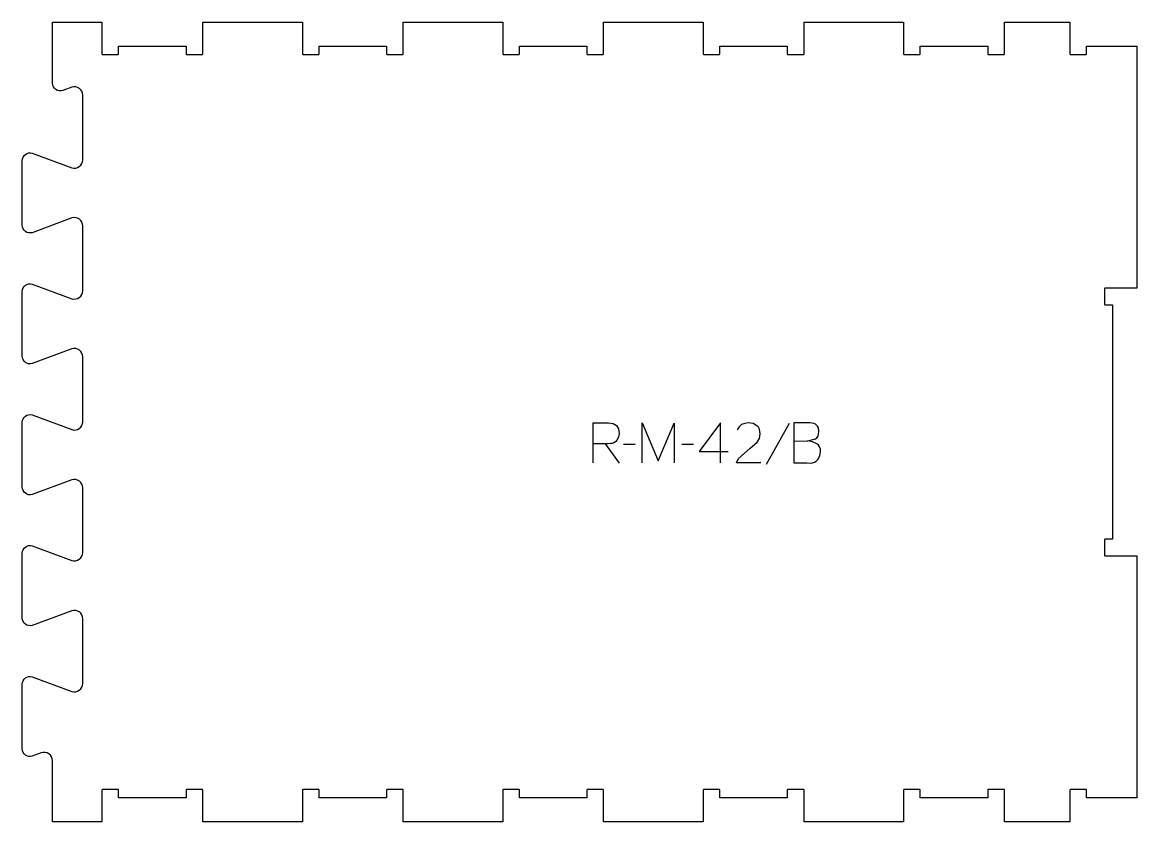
# Model space of a CAD drawing. Header units: millimetres. Extents: x -424 to 410, y -299 to 300.
import ezdxf

# ---------------------------------------------------------------- set-up
doc = ezdxf.new("R2010")
doc.units = ezdxf.units.MM
doc.layers.add('1_ANYTOOL_1MMDEEP_LABELS_S', color=2, linetype='Continuous', true_color=0xffff00)
doc.layers.add('4_ANYTOOL_CUTTHROUGH_OUTSI', color=5, linetype='Continuous', true_color=0x0000ff)

msp = doc.modelspace()

# ---------------------------------------------------------------- linework, layer by layer
at = {"layer": '1_ANYTOOL_1MMDEEP_LABELS_S'}
for p, q in [((149.66, -0.47), (132.48, -31.24)), ((12.01, -15.56), (22.46, -30.04)), ((34.46, -16.11), (25.68, -16.2)), ((77.96, -16.11), (69.18, -16.2)), ((82.25, -21.34), (104.02, -21.34))]:
    msp.add_line(p, q, dxfattribs=at)
for points in [[(3.01, -30), (3.01, 0), (14.36, 0), (17.85, -0.49), (19.22, -1.1), (20.34, -1.96), (21.21, -3.06), (21.84, -4.41), (22.34, -7.84), (21.89, -10.55), (20.54, -13.03), (19.58, -14.06), (18.47, -14.82), (17.2, -15.29), (15.78, -15.47), (14.02, -15.56), (12.01, -15.56), (3.05, -15.56)], [(39.61, -30), (39.61, 0), (51.61, -28.37), (63.61, -0.13), (63.61, -30)], [(98.24, -30), (98.28, 0.04), (82.25, -21.34)], [(128.45, -29.96), (110.15, -29.91), (111.71, -26.54), (120.18, -19.07), (125.62, -14.36), (127.39, -11.58), (127.98, -8.23), (127.35, -4.68), (126.56, -3.27), (125.45, -2.1), (122.59, -0.52), (119.06, 0), (116.32, -0.32), (113.99, -1.27), (112.07, -2.87), (110.58, -5.1)], [(153.09, -13.67), (163.64, -13.54), (169.34, -12), (170.44, -11.14), (171.23, -9.93), (171.86, -6.47), (171.45, -3.64), (170.92, -2.53), (170.19, -1.62), (169.25, -0.91), (168.1, -0.4), (165.18, 0), (153.09, 0)], [(153.09, 0), (153.09, -30), (162.78, -30), (165.31, -30.08), (167.05, -29.97), (168.59, -29.51), (169.92, -28.69), (171.05, -27.51), (172.62, -24.63), (173.15, -21.47), (172.97, -19.58), (172.42, -17.98), (171.51, -16.66), (170.24, -15.64), (167.13, -14.22), (163.64, -13.54)]]:
    msp.add_lwpolyline(points, dxfattribs=at)
at = {"layer": '4_ANYTOOL_CUTTHROUGH_OUTSI'}
msp.add_lwpolyline([(-401.76, -252.93, 0.522088), (-410.18, -247.07), (-416.98, -249.58, -0.501976), (-424.37, -244.07), (-424.37, -195.56, -0.501976), (-416.98, -190.05), (-387.21, -201.05, 0.503222), (-379.15, -195.07), (-379.15, -146.56, 0.503225), (-387.21, -140.58), (-416.98, -151.58, -0.501976), (-424.37, -146.07), (-424.37, -97.56, -0.501976), (-416.98, -92.05), (-387.21, -103.05, 0.503222), (-379.15, -97.07), (-379.15, -48.56, 0.503225), (-387.21, -42.58), (-416.98, -53.58, -0.501976), (-424.37, -48.07), (-424.37, 0.44, -0.501976), (-416.98, 5.95), (-387.21, -5.05, 0.503222), (-379.15, 0.93), (-379.15, 49.44, 0.503225), (-387.21, 55.42), (-416.98, 44.42, -0.501976), (-424.37, 49.93), (-424.37, 98.44, -0.501976), (-416.98, 103.95), (-387.21, 92.95, 0.503222), (-379.15, 98.93), (-379.15, 147.44, 0.503225), (-387.21, 153.42), (-416.98, 142.42, -0.501976), (-424.37, 147.93), (-424.37, 196.44, -0.501976), (-416.97, 201.95), (-387.21, 190.95, 0.503222), (-379.15, 196.93), (-379.15, 245.44, 0.503225), (-387.21, 251.42), (-394.02, 248.9, -0.522087), (-401.76, 254.3), (-401.76, 299.93), (-364.76, 299.93), (-364.76, 276.18, 0.414214), (-364.51, 275.93), (-352.51, 275.93, 0.414214), (-352.26, 276.18), (-352.26, 281.93), (-301.76, 281.93), (-301.76, 276.18, 0.414214), (-301.51, 275.93), (-289.51, 275.93, 0.414214), (-289.26, 276.18), (-289.26, 299.93), (-214.76, 299.93), (-214.76, 276.18, 0.414214), (-214.51, 275.93), (-202.51, 275.93, 0.414214), (-202.26, 276.18), (-202.26, 281.93), (-151.76, 281.93), (-151.76, 276.18, 0.414214), (-151.51, 275.93), (-139.51, 275.93, 0.414214), (-139.26, 276.18), (-139.26, 299.93), (-64.76, 299.93), (-64.76, 276.18, 0.414214), (-64.51, 275.93), (-52.51, 275.93, 0.414214), (-52.26, 276.18), (-52.26, 281.93), (-1.76, 281.93), (-1.76, 276.18, 0.414214), (-1.51, 275.93), (10.49, 275.93, 0.414214), (10.74, 276.18), (10.74, 299.93), (85.24, 299.93), (85.24, 276.18, 0.414214), (85.49, 275.93), (97.49, 275.93, 0.414214), (97.74, 276.18), (97.74, 281.93), (148.24, 281.93), (148.24, 276.18, 0.414214), (148.49, 275.93), (160.49, 275.93, 0.414214), (160.74, 276.18), (160.74, 299.93), (235.24, 299.93), (235.24, 276.18, 0.414214), (235.49, 275.93), (247.49, 275.93, 0.414214), (247.74, 276.18), (247.74, 281.93), (298.24, 281.93), (298.24, 276.18, 0.414214), (298.49, 275.93), (310.49, 275.93, 0.414214), (310.74, 276.18), (310.74, 299.93), (359.74, 299.93), (359.74, 276.18, 0.414214), (359.99, 275.93), (371.99, 275.93, 0.414214), (372.24, 276.18), (372.24, 281.93), (409.74, 281.93), (409.74, 100.93), (385.99, 100.93, 0.414214), (385.74, 100.68), (385.74, 88.68, 0.414214), (385.99, 88.43), (391.74, 88.43), (391.74, -87.07), (385.99, -87.07, 0.414214), (385.74, -87.32), (385.74, -99.32, 0.414214), (385.99, -99.57), (409.74, -99.57), (409.74, -280.57), (372.24, -280.57), (372.24, -274.82, 0.414214), (371.99, -274.57), (359.99, -274.57, 0.414214), (359.74, -274.82), (359.74, -298.57), (310.74, -298.57), (310.74, -274.82, 0.414214), (310.49, -274.57), (298.49, -274.57, 0.414214), (298.24, -274.82), (298.24, -280.57), (247.74, -280.57), (247.74, -274.82, 0.414214), (247.49, -274.57), (235.49, -274.57, 0.414214), (235.24, -274.82), (235.24, -298.57), (160.74, -298.57), (160.74, -274.82, 0.414214), (160.49, -274.57), (148.49, -274.57, 0.414214), (148.24, -274.82), (148.24, -280.57), (97.74, -280.57), (97.74, -274.82, 0.414214), (97.49, -274.57), (85.49, -274.57, 0.414214), (85.24, -274.82), (85.24, -298.57), (10.74, -298.57), (10.74, -274.82, 0.414214), (10.49, -274.57), (-1.51, -274.57, 0.414214), (-1.76, -274.82), (-1.76, -280.57), (-52.26, -280.57), (-52.26, -274.82, 0.414214), (-52.51, -274.57), (-64.51, -274.57, 0.414214), (-64.76, -274.82), (-64.76, -298.57), (-139.26, -298.57), (-139.26, -274.82, 0.414214), (-139.51, -274.57), (-151.51, -274.57, 0.414214), (-151.76, -274.82), (-151.76, -280.57), (-202.26, -280.57), (-202.26, -274.82, 0.414214), (-202.51, -274.57), (-214.51, -274.57, 0.414214), (-214.76, -274.82), (-214.76, -298.57), (-289.26, -298.57), (-289.26, -274.82, 0.414214), (-289.51, -274.57), (-301.51, -274.57, 0.414214), (-301.76, -274.82), (-301.76, -280.57), (-352.26, -280.57), (-352.26, -274.82, 0.414214), (-352.51, -274.57), (-364.51, -274.57, 0.414214), (-364.76, -274.82), (-364.76, -298.57), (-401.76, -298.57)], format="xyb", close=True, dxfattribs=at)

doc.saveas('drawing.dxf')
